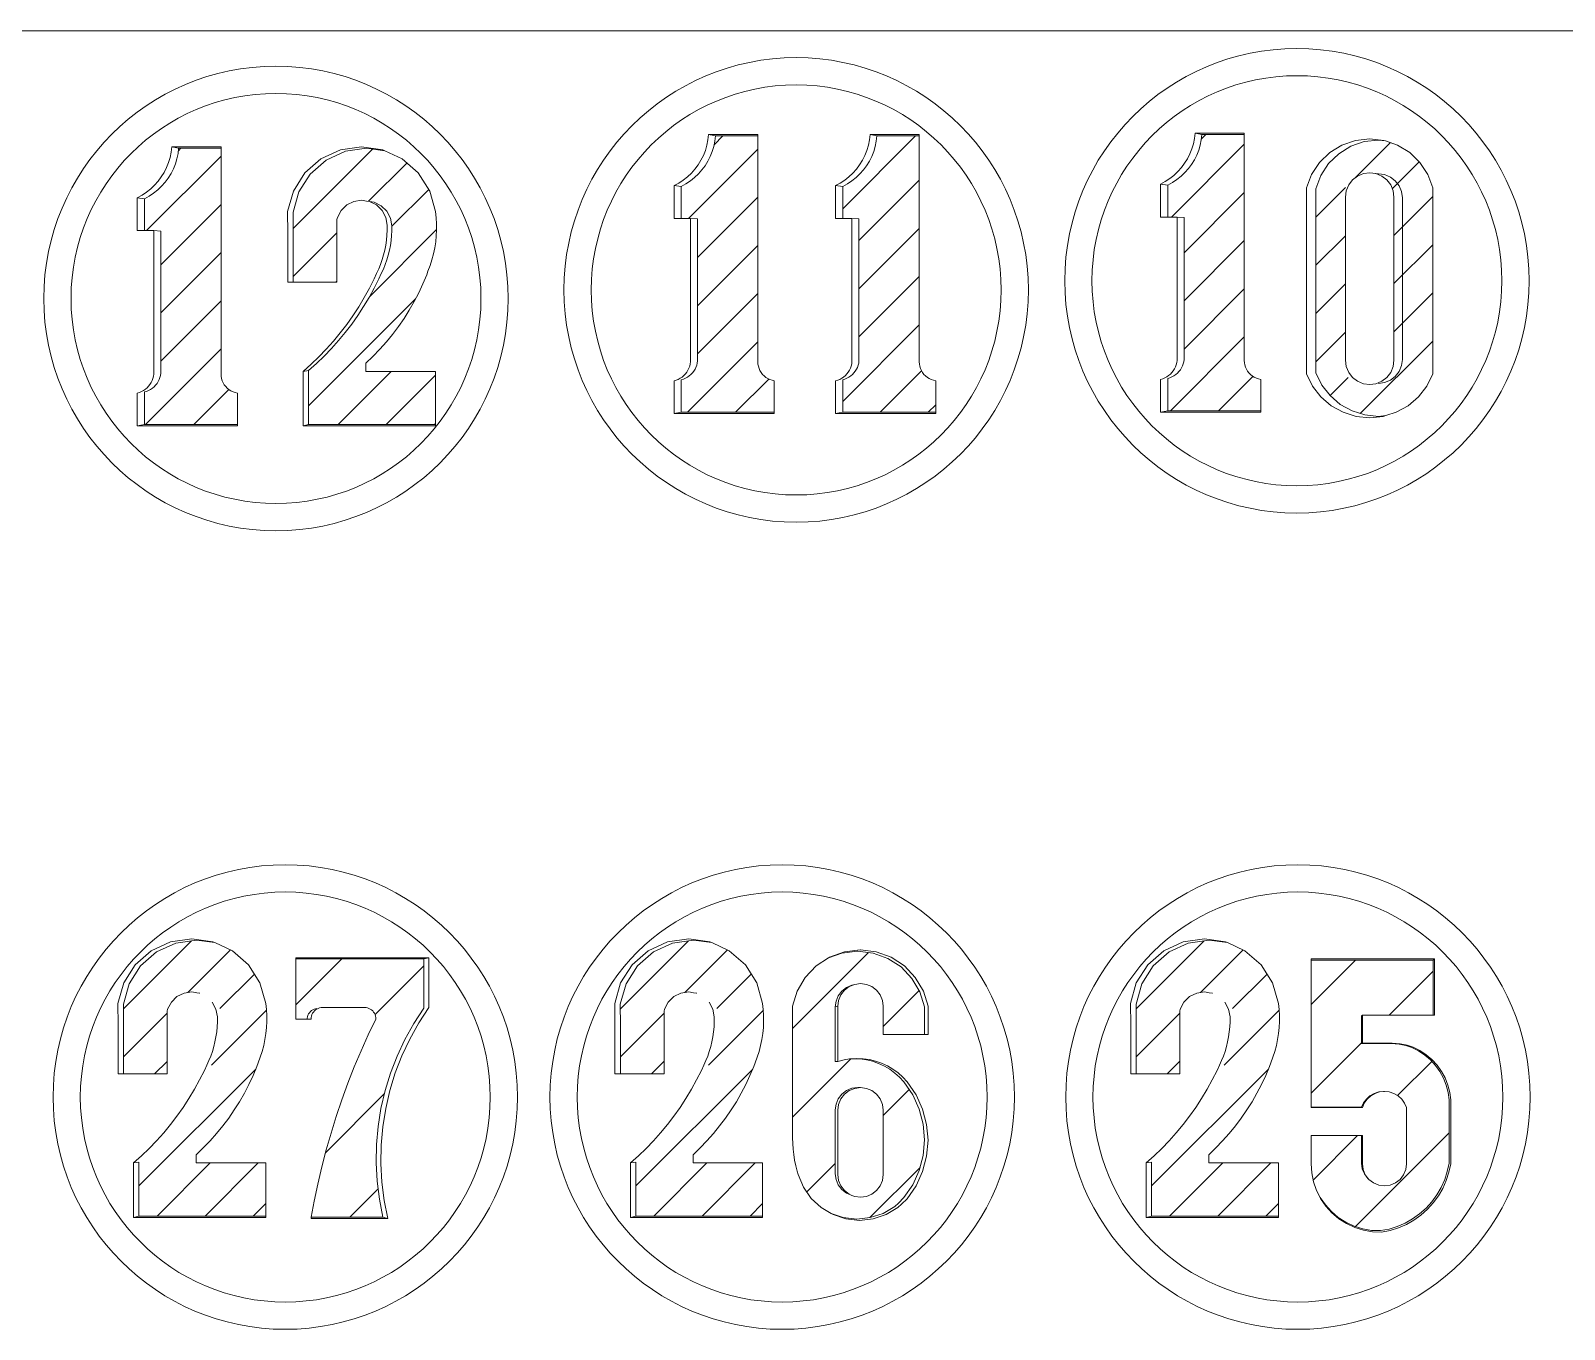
# Model space of a CAD drawing. Header units: centimetres. Extents: x 57 to 5031, y 102 to 2747.
# Drawn here: x 1594.5 to 1646.4, y 846.6 to 890.6 of the extents above; entities that cross this region are included whole.
import ezdxf

# ---------------------------------------------------------------- set-up
doc = ezdxf.new("R2010")
doc.units = ezdxf.units.CM
doc.header["$MEASUREMENT"] = 0
pattern_1 = [(45, (1050.7399, 1427.9933), (-0.8148213, 0.8148213), [])]

msp = doc.modelspace()

# ---------------------------------------------------------------- hatches: boundary and pattern name
at = {"lineweight": 20}
h = msp.add_hatch(dxfattribs=at)
h.set_pattern_fill('ANSI31', color=256, scale=9.218651)
h.set_pattern_definition(pattern_1)
h.paths.add_polyline_path([(1635.951, 878.798), (1635.881, 878.831), (1635.816, 878.872), (1635.756, 878.92), (1635.702, 878.976), (1635.656, 879.037), (1635.616, 879.103), (1635.585, 879.174), (1635.563, 879.247), (1635.549, 879.323), (1635.544, 879.4), (1635.544, 887.04), (1634.111, 887.04), (1634.089, 886.862), (1634.053, 886.686), (1634.001, 886.514), (1633.935, 886.347), (1633.854, 886.186), (1633.76, 886.033), (1633.653, 885.889), (1633.533, 885.754), (1633.403, 885.631), (1633.262, 885.519), (1633.112, 885.42), (1632.954, 885.334), (1632.954, 884.251), (1633.266, 884.251), (1633.504, 884.234), (1633.504, 879.43), (1633.494, 879.356), (1633.476, 879.283), (1633.451, 879.213), (1633.418, 879.145), (1633.379, 879.082), (1633.333, 879.022), (1633.281, 878.968), (1633.224, 878.92), (1633.162, 878.878), (1633.095, 878.843), (1633.026, 878.815), (1632.954, 878.794), (1632.954, 877.695), (1636.1, 877.695), (1636.1, 878.758), (1636.024, 878.773)])
h = msp.add_hatch(dxfattribs=at)
h.set_pattern_fill('ANSI31', color=256, scale=9.218651)
h.set_pattern_definition(pattern_1)
h.paths.add_polyline_path([(1601.321, 878.336), (1601.251, 878.369), (1601.186, 878.41), (1601.126, 878.459), (1601.072, 878.514), (1601.025, 878.575), (1600.986, 878.641), (1600.955, 878.712), (1600.932, 878.786), (1600.919, 878.862), (1600.914, 878.938), (1600.914, 886.579), (1599.48, 886.579), (1599.459, 886.4), (1599.423, 886.224), (1599.371, 886.052), (1599.304, 885.885), (1599.224, 885.724), (1599.129, 885.571), (1599.022, 885.427), (1598.903, 885.293), (1598.772, 885.169), (1598.632, 885.057), (1598.482, 884.958), (1598.324, 884.872), (1598.324, 883.79), (1598.636, 883.79), (1598.873, 883.773), (1598.873, 878.969), (1598.863, 878.894), (1598.846, 878.822), (1598.82, 878.751), (1598.788, 878.684), (1598.748, 878.62), (1598.702, 878.561), (1598.651, 878.507), (1598.593, 878.459), (1598.531, 878.417), (1598.465, 878.381), (1598.396, 878.353), (1598.324, 878.333), (1598.324, 877.233), (1601.469, 877.233), (1601.469, 878.296), (1601.394, 878.312)])
h = msp.add_hatch(dxfattribs=at)
h.set_pattern_fill('ANSI31', color=256, scale=9.218651)
h.set_pattern_definition(pattern_1)
h.paths.add_polyline_path([(1608.175, 879.029), (1605.816, 879.029), (1605.816, 879.307), (1606.057, 879.536), (1606.288, 879.776), (1606.509, 880.025), (1606.72, 880.282), (1606.919, 880.549), (1607.108, 880.823), (1607.285, 881.104), (1607.451, 881.393), (1607.605, 881.688), (1607.746, 881.99), (1607.875, 882.297), (1607.918, 882.416), (1607.991, 882.609), (1608.053, 882.805), (1608.106, 883.003), (1608.148, 883.205), (1608.179, 883.408), (1608.2, 883.613), (1608.21, 883.818), (1608.209, 884.024), (1608.197, 884.229), (1608.175, 884.434), (1607.977, 885.13), (1607.589, 885.741), (1607.044, 886.217), (1606.453, 886.489), (1605.835, 886.579), (1605.125, 886.476), (1604.474, 886.177), (1603.934, 885.705), (1603.55, 885.1), (1603.354, 884.41), (1603.361, 883.693), (1603.361, 882.044), (1604.837, 882.044), (1604.837, 884.212), (1604.976, 884.473), (1605.167, 884.659), (1605.406, 884.779), (1605.67, 884.82), (1605.835, 884.793), (1605.934, 884.779), (1605.938, 884.777), (1606.096, 884.752), (1606.332, 884.634), (1606.522, 884.449), (1606.646, 884.216), (1606.693, 883.956), (1606.693, 883.788), (1606.685, 883.621), (1606.67, 883.455), (1606.645, 883.289), (1606.613, 883.125), (1606.574, 882.962), (1606.526, 882.802), (1606.47, 882.644), (1606.407, 882.489), (1606.337, 882.337), (1606.258, 882.163), (1606.097, 881.843), (1605.925, 881.53), (1605.74, 881.223), (1605.544, 880.923), (1605.337, 880.631), (1605.12, 880.347), (1604.892, 880.071), (1604.653, 879.804), (1604.405, 879.546), (1604.147, 879.297), (1603.88, 879.058), (1603.88, 877.233), (1608.175, 877.233)])
h = msp.add_hatch(dxfattribs=at)
h.set_pattern_fill('ANSI31', color=256, scale=9.218651)
h.set_pattern_definition(pattern_1)
h.paths.add_polyline_path([(1619.487, 878.751), (1619.418, 878.784), (1619.353, 878.825), (1619.293, 878.874), (1619.239, 878.929), (1619.192, 878.99), (1619.153, 879.057), (1619.122, 879.127), (1619.099, 879.201), (1619.085, 879.277), (1619.081, 879.354), (1619.081, 886.994), (1617.647, 886.994), (1617.626, 886.815), (1617.589, 886.639), (1617.538, 886.467), (1617.471, 886.3), (1617.391, 886.14), (1617.296, 885.986), (1617.189, 885.842), (1617.07, 885.708), (1616.939, 885.584), (1616.798, 885.472), (1616.648, 885.373), (1616.49, 885.287), (1616.49, 884.205), (1616.802, 884.205), (1617.04, 884.188), (1617.04, 879.384), (1617.03, 879.31), (1617.012, 879.237), (1616.987, 879.166), (1616.955, 879.099), (1616.915, 879.035), (1616.869, 878.976), (1616.817, 878.922), (1616.76, 878.874), (1616.698, 878.832), (1616.632, 878.796), (1616.562, 878.768), (1616.49, 878.748), (1616.49, 877.648), (1619.636, 877.648), (1619.636, 878.711), (1619.561, 878.727)])
h = msp.add_hatch(dxfattribs=at)
h.set_pattern_fill('ANSI31', color=256, scale=9.218651)
h.set_pattern_definition(pattern_1)
h.paths.add_polyline_path([(1624.952, 878.751), (1624.882, 878.784), (1624.817, 878.825), (1624.757, 878.874), (1624.703, 878.929), (1624.656, 878.99), (1624.617, 879.057), (1624.586, 879.127), (1624.563, 879.201), (1624.55, 879.277), (1624.545, 879.354), (1624.545, 886.994), (1623.111, 886.994), (1623.09, 886.815), (1623.054, 886.639), (1623.002, 886.467), (1622.935, 886.3), (1622.855, 886.14), (1622.76, 885.986), (1622.653, 885.842), (1622.534, 885.708), (1622.403, 885.584), (1622.263, 885.472), (1622.113, 885.373), (1621.955, 885.287), (1621.955, 884.205), (1622.267, 884.205), (1622.504, 884.188), (1622.504, 879.384), (1622.494, 879.31), (1622.477, 879.237), (1622.451, 879.166), (1622.419, 879.099), (1622.379, 879.035), (1622.333, 878.976), (1622.282, 878.922), (1622.224, 878.874), (1622.162, 878.832), (1622.096, 878.796), (1622.027, 878.768), (1621.955, 878.748), (1621.955, 877.648), (1625.1, 877.648), (1625.1, 878.711), (1625.025, 878.727)])
h = msp.add_hatch(dxfattribs=at)
h.set_pattern_fill('ANSI31', color=256, scale=9.218651)
h.set_pattern_definition(pattern_1)
h.paths.add_polyline_path([(1637.965, 885.205), (1637.965, 878.977), (1638.167, 878.568), (1638.446, 878.208), (1638.793, 877.911), (1639.191, 877.69), (1639.626, 877.554), (1640.08, 877.508), (1640.329, 877.533), (1640.685, 877.645), (1641.088, 877.868), (1641.437, 878.167), (1641.72, 878.531), (1641.923, 878.944), (1641.923, 885.233), (1641.754, 885.688), (1641.489, 886.094), (1641.142, 886.433), (1640.729, 886.687), (1640.323, 886.827), (1640.08, 886.853), (1639.603, 886.801), (1639.148, 886.644), (1638.739, 886.393), (1638.395, 886.057), (1638.133, 885.655)])
h.paths.add_polyline_path([(1640.608, 879.009), (1639.91, 878.474), (1639.043, 878.833), (1638.968, 879.404), (1638.968, 885.323), (1639.665, 885.858), (1639.988, 885.724), (1640.355, 885.682), (1640.608, 885.072)], flags=16)
h = msp.add_hatch(dxfattribs=at)
h.set_pattern_fill('ANSI31', color=256, scale=9.218651)
h.set_pattern_definition([(45, (962.2026, 1427.9933), (-0.8148213, 0.8148213), [])])
h.paths.add_polyline_path([(1602.428, 852.25), (1600.07, 852.25), (1600.07, 852.527), (1600.311, 852.757), (1600.542, 852.996), (1600.763, 853.244), (1600.973, 853.502), (1601.173, 853.768), (1601.361, 854.042), (1601.538, 854.323), (1601.704, 854.612), (1601.857, 854.907), (1601.999, 855.208), (1602.127, 855.515), (1602.17, 855.634), (1602.243, 855.826), (1602.306, 856.022), (1602.358, 856.221), (1602.4, 856.422), (1602.431, 856.625), (1602.452, 856.829), (1602.462, 857.035), (1602.461, 857.24), (1602.45, 857.445), (1602.428, 857.65), (1602.229, 858.345), (1601.842, 858.956), (1601.297, 859.432), (1600.706, 859.704), (1600.089, 859.793), (1599.38, 859.691), (1598.729, 859.391), (1598.19, 858.92), (1597.806, 858.315), (1597.61, 857.626), (1597.617, 856.91), (1597.617, 855.262), (1599.092, 855.262), (1599.092, 857.428), (1599.231, 857.689), (1599.422, 857.875), (1599.661, 857.995), (1599.925, 858.036), (1600.089, 858.009), (1600.188, 857.995), (1600.192, 857.993), (1600.35, 857.968), (1600.586, 857.85), (1600.775, 857.665), (1600.899, 857.432), (1600.947, 857.172), (1600.947, 857.005), (1600.939, 856.838), (1600.923, 856.671), (1600.899, 856.506), (1600.867, 856.342), (1600.827, 856.179), (1600.779, 856.019), (1600.724, 855.861), (1600.661, 855.706), (1600.591, 855.555), (1600.512, 855.381), (1600.351, 855.061), (1600.179, 854.748), (1599.994, 854.442), (1599.799, 854.142), (1599.592, 853.85), (1599.375, 853.566), (1599.146, 853.291), (1598.908, 853.024), (1598.66, 852.766), (1598.403, 852.517), (1598.136, 852.279), (1598.136, 850.455), (1602.428, 850.455)])
h = msp.add_hatch(dxfattribs=at)
h.set_pattern_fill('ANSI31', color=256, scale=9.218651)
h.set_pattern_definition([(45, (979.0191, 1427.9933), (-0.8148213, 0.8148213), [])])
h.paths.add_polyline_path([(1619.244, 852.25), (1616.887, 852.25), (1616.887, 852.527), (1617.127, 852.757), (1617.358, 852.996), (1617.579, 853.244), (1617.789, 853.502), (1617.989, 853.768), (1618.178, 854.042), (1618.355, 854.323), (1618.52, 854.612), (1618.674, 854.907), (1618.815, 855.208), (1618.944, 855.515), (1618.987, 855.634), (1619.06, 855.826), (1619.122, 856.022), (1619.175, 856.221), (1619.216, 856.422), (1619.248, 856.625), (1619.268, 856.829), (1619.278, 857.035), (1619.278, 857.24), (1619.266, 857.445), (1619.244, 857.65), (1619.046, 858.345), (1618.658, 858.956), (1618.114, 859.432), (1617.523, 859.704), (1616.905, 859.793), (1616.196, 859.691), (1615.546, 859.391), (1615.006, 858.92), (1614.623, 858.315), (1614.427, 857.626), (1614.433, 856.91), (1614.433, 855.262), (1615.909, 855.262), (1615.909, 857.428), (1616.048, 857.689), (1616.239, 857.875), (1616.477, 857.995), (1616.741, 858.036), (1616.905, 858.009), (1617.005, 857.995), (1617.009, 857.993), (1617.166, 857.968), (1617.403, 857.85), (1617.592, 857.665), (1617.716, 857.432), (1617.763, 857.172), (1617.763, 857.005), (1617.755, 856.838), (1617.739, 856.671), (1617.715, 856.506), (1617.683, 856.342), (1617.644, 856.179), (1617.596, 856.019), (1617.54, 855.861), (1617.478, 855.706), (1617.407, 855.555), (1617.329, 855.381), (1617.168, 855.061), (1616.995, 854.748), (1616.811, 854.442), (1616.615, 854.142), (1616.408, 853.85), (1616.191, 853.566), (1615.963, 853.291), (1615.725, 853.024), (1615.477, 852.766), (1615.219, 852.517), (1614.953, 852.279), (1614.953, 850.455), (1619.244, 850.455)])
h = msp.add_hatch(dxfattribs=at)
h.set_pattern_fill('ANSI31', color=256, scale=9.218651)
h.set_pattern_definition([(45, (996.4721, 1427.9933), (-0.8148213, 0.8148213), [])])
h.paths.add_polyline_path([(1636.697, 852.25), (1634.34, 852.25), (1634.34, 852.527), (1634.58, 852.757), (1634.811, 852.996), (1635.032, 853.244), (1635.242, 853.502), (1635.442, 853.768), (1635.631, 854.042), (1635.808, 854.323), (1635.973, 854.612), (1636.127, 854.907), (1636.268, 855.208), (1636.397, 855.515), (1636.44, 855.634), (1636.513, 855.826), (1636.575, 856.022), (1636.628, 856.221), (1636.669, 856.422), (1636.701, 856.625), (1636.721, 856.829), (1636.731, 857.035), (1636.731, 857.24), (1636.719, 857.445), (1636.697, 857.65), (1636.499, 858.345), (1636.111, 858.956), (1635.567, 859.432), (1634.976, 859.704), (1634.358, 859.793), (1633.649, 859.691), (1632.999, 859.391), (1632.459, 858.92), (1632.076, 858.315), (1631.88, 857.626), (1631.886, 856.91), (1631.886, 855.262), (1633.362, 855.262), (1633.362, 857.428), (1633.501, 857.689), (1633.692, 857.875), (1633.93, 857.995), (1634.194, 858.036), (1634.358, 858.009), (1634.458, 857.995), (1634.462, 857.993), (1634.619, 857.968), (1634.856, 857.85), (1635.045, 857.665), (1635.169, 857.432), (1635.216, 857.172), (1635.216, 857.005), (1635.208, 856.838), (1635.193, 856.671), (1635.169, 856.506), (1635.137, 856.342), (1635.097, 856.179), (1635.049, 856.019), (1634.994, 855.861), (1634.931, 855.706), (1634.86, 855.555), (1634.782, 855.381), (1634.621, 855.061), (1634.448, 854.748), (1634.264, 854.442), (1634.068, 854.142), (1633.862, 853.85), (1633.644, 853.566), (1633.416, 853.291), (1633.178, 853.024), (1632.93, 852.766), (1632.672, 852.517), (1632.406, 852.279), (1632.406, 850.455), (1636.697, 850.455)])
h = msp.add_hatch(dxfattribs=at)
h.set_pattern_fill('ANSI31', color=256, scale=17)
h.set_pattern_definition([(45, (625.128, 1742.5104), (-1.502602, 1.502602), [])])
h.paths.add_polyline_path([(1606.23, 853.488), (1606.327, 854.098), (1606.467, 854.7), (1606.649, 855.291), (1606.871, 855.867), (1607.134, 856.426), (1607.435, 856.966), (1607.773, 857.483), (1607.773, 859.153), (1603.443, 859.153), (1603.443, 857.119), (1603.828, 857.119), (1603.832, 857.173), (1603.864, 857.269), (1603.921, 857.353), (1603.997, 857.42), (1604.088, 857.465), (1604.113, 857.47), (1604.065, 857.454), (1604.02, 857.431), (1603.978, 857.403), (1603.94, 857.37), (1603.907, 857.332), (1603.879, 857.29), (1603.856, 857.245), (1603.84, 857.197), (1603.83, 857.148), (1603.828, 857.119), (1603.962, 857.119), (1603.967, 857.196), (1604, 857.292), (1604.057, 857.377), (1604.134, 857.445), (1604.225, 857.49), (1604.301, 857.505), (1604.351, 857.508), (1605.807, 857.508), (1605.898, 857.49), (1605.989, 857.445), (1606.065, 857.377), (1606.121, 857.292), (1606.152, 857.195), (1606.156, 857.119), (1605.899, 856.585), (1605.655, 856.044), (1605.424, 855.497), (1605.207, 854.945), (1605.003, 854.388), (1604.812, 853.827), (1604.636, 853.26), (1604.473, 852.69), (1604.324, 852.116), (1604.189, 851.538), (1604.069, 850.957), (1603.97, 850.418), (1606.394, 850.418), (1606.275, 851.024), (1606.199, 851.637), (1606.166, 852.254), (1606.177, 852.872)])
h = msp.add_hatch(dxfattribs=at)
h.set_pattern_fill('ANSI31', color=256, scale=17)
h.set_pattern_definition([(45, (627.546, 1742.343), (-1.502602, 1.502602), [])])
h.paths.add_polyline_path([(1624.02, 854.991), (1623.876, 855.149), (1623.718, 855.292), (1623.545, 855.419), (1623.362, 855.527), (1623.168, 855.618), (1622.966, 855.689), (1622.759, 855.739), (1622.547, 855.769), (1622.333, 855.778), (1622.187, 855.769), (1621.999, 855.739), (1621.79, 855.685), (1621.702, 855.678), (1621.702, 857.528), (1621.728, 857.724), (1621.804, 857.907), (1621.925, 858.064), (1622.082, 858.185), (1622.265, 858.261), (1622.358, 858.293), (1622.556, 858.319), (1622.755, 858.293), (1622.939, 858.216), (1623.098, 858.095), (1623.22, 857.936), (1623.296, 857.751), (1623.322, 857.553), (1623.322, 856.601), (1624.723, 856.601), (1624.723, 857.528), (1624.566, 858.036), (1624.296, 858.495), (1623.929, 858.881), (1623.483, 859.171), (1622.983, 859.352), (1622.461, 859.414), (1622.454, 859.414), (1621.925, 859.352), (1621.473, 859.189), (1621.059, 858.919), (1620.688, 858.53), (1620.416, 858.067), (1620.258, 857.553), (1620.258, 853.101), (1620.262, 852.911), (1620.275, 852.721), (1620.296, 852.531), (1620.325, 852.343), (1620.362, 852.156), (1620.408, 851.971), (1620.442, 851.857), (1620.621, 851.431), (1620.887, 851.052), (1621.227, 850.738), (1621.567, 850.537), (1621.974, 850.402), (1622.43, 850.354), (1622.885, 850.402), (1623.32, 850.546), (1623.715, 850.779), (1623.838, 850.893), (1624.02, 851.079), (1624.321, 851.515), (1624.542, 851.996), (1624.677, 852.508), (1624.723, 853.035), (1624.677, 853.562), (1624.542, 854.074), (1624.321, 854.555)])
h.paths.add_polyline_path([(1621.728, 854.239), (1621.804, 854.422), (1621.925, 854.58), (1622.082, 854.7), (1622.265, 854.776), (1622.461, 854.802), (1622.556, 854.8), (1622.755, 854.774), (1622.939, 854.697), (1623.098, 854.576), (1623.22, 854.417), (1623.296, 854.232), (1623.322, 854.034), (1623.322, 851.857), (1623.296, 851.659), (1623.22, 851.474), (1623.098, 851.316), (1622.939, 851.194), (1622.755, 851.117), (1622.556, 851.091), (1622.358, 851.117), (1622.265, 851.155), (1622.173, 851.194), (1622.082, 851.231), (1621.925, 851.351), (1621.804, 851.508), (1621.728, 851.691), (1621.702, 851.888), (1621.702, 854.043)], flags=16)
h = msp.add_hatch(dxfattribs=at)
h.set_pattern_fill('ANSI31', color=256, scale=17)
h.set_pattern_definition([(45, (631.776, 1741.8583), (-1.502602, 1.502602), [])])
h.paths.add_polyline_path([(1642.017, 855.55), (1641.845, 855.736), (1641.651, 855.9), (1641.439, 856.039), (1641.212, 856.151), (1641.014, 856.22), (1640.784, 856.268), (1640.512, 856.287), (1639.512, 856.287), (1639.512, 857.255), (1641.935, 857.255), (1641.935, 859.114), (1637.805, 859.114), (1637.805, 854.133), (1639.512, 854.133), (1639.578, 854.282), (1639.674, 854.414), (1639.795, 854.523), (1639.936, 854.604), (1640.091, 854.655), (1640.269, 854.673), (1640.45, 854.654), (1640.606, 854.603), (1640.748, 854.521), (1640.87, 854.411), (1640.967, 854.278), (1641.034, 854.128), (1641.034, 852.224), (1641.008, 852.031), (1640.934, 851.851), (1640.815, 851.696), (1640.66, 851.577), (1640.48, 851.502), (1640.286, 851.477), (1640.093, 851.502), (1639.912, 851.577), (1639.742, 851.707), (1639.611, 851.878), (1639.537, 852.057), (1639.512, 852.248), (1639.512, 853.176), (1637.805, 853.176), (1637.805, 852.224), (1637.825, 851.917), (1637.887, 851.614), (1637.977, 851.355), (1638.114, 851.083), (1638.287, 850.831), (1638.492, 850.604), (1638.725, 850.406), (1638.982, 850.242), (1639.259, 850.113), (1639.551, 850.022), (1639.852, 849.97), (1640.157, 849.96), (1640.442, 850.016), (1640.72, 850.101), (1640.987, 850.216), (1641.24, 850.359), (1641.477, 850.528), (1641.694, 850.721), (1641.89, 850.936), (1642.061, 851.17), (1642.207, 851.422), (1642.325, 851.687), (1642.414, 851.964), (1642.474, 852.248), (1642.474, 854.133), (1642.473, 854.387), (1642.441, 854.638), (1642.378, 854.884), (1642.285, 855.12), (1642.164, 855.343)])

# ---------------------------------------------------------------- linework, layer by layer
for p, q in [((1840.725, 890.555), (1453.97, 890.555)), ((1616.49, 885.287), (1616.49, 884.205)), ((1621.955, 885.287), (1621.955, 884.205)), ((1632.954, 885.334), (1632.954, 884.251)), ((1598.324, 884.872), (1598.324, 883.79)), ((1632.954, 877.695), (1636.1, 877.695)), ((1598.324, 877.233), (1601.469, 877.233)), ((1616.49, 877.648), (1619.636, 877.648)), ((1621.955, 877.648), (1625.1, 877.648)), ((1641.935, 859.114), (1641.935, 857.255)), ((1622.358, 858.293), (1622.556, 858.319)), ((1639.538, 857.255), (1639.538, 856.303)), ((1640.286, 854.672), (1640.45, 854.654)), ((1640.45, 854.654), (1640.606, 854.603)), ((1640.606, 854.603), (1640.748, 854.521)), ((1640.748, 854.521), (1640.87, 854.411)), ((1640.87, 854.411), (1640.967, 854.278)), ((1637.805, 854.133), (1639.512, 854.133)), ((1640.967, 854.278), (1641.034, 854.128)), ((1641.034, 854.128), (1641.034, 852.224)), ((1641.034, 852.224), (1641.008, 852.031)), ((1640.934, 851.851), (1640.815, 851.696)), ((1641.008, 852.031), (1640.934, 851.851)), ((1639.912, 851.577), (1639.757, 851.696)), ((1640.093, 851.502), (1639.912, 851.577)), ((1640.286, 851.477), (1640.093, 851.502)), ((1640.48, 851.502), (1640.286, 851.477)), ((1640.66, 851.577), (1640.48, 851.502)), ((1640.815, 851.696), (1640.66, 851.577)), ((1603.97, 850.418), (1606.394, 850.418))]:
    msp.add_line(p, q, dxfattribs=at)
for points in [[(1616.247, 877.601), (1619.636, 877.601), (1619.636, 877.648), (1619.636, 878.711), (1619.561, 878.727), (1619.487, 878.751), (1619.418, 878.784), (1619.353, 878.825), (1619.293, 878.874), (1619.239, 878.929), (1619.192, 878.99), (1619.153, 879.057), (1619.122, 879.127), (1619.099, 879.201), (1619.085, 879.277), (1619.081, 879.354), (1619.081, 886.994), (1619.081, 887.039), (1617.415, 887.039), (1617.394, 886.858), (1617.357, 886.681), (1617.305, 886.507), (1617.238, 886.338), (1617.156, 886.176), (1617.061, 886.021), (1616.953, 885.875), (1616.832, 885.74), (1616.7, 885.615), (1616.558, 885.502), (1616.407, 885.402), (1616.247, 885.315), (1616.247, 884.205), (1616.49, 884.205), (1616.802, 884.205), (1616.802, 879.354), (1616.792, 879.279), (1616.775, 879.205), (1616.749, 879.134), (1616.716, 879.066), (1616.676, 879.001), (1616.63, 878.942), (1616.577, 878.887), (1616.52, 878.838), (1616.457, 878.796), (1616.39, 878.76), (1616.32, 878.732), (1616.247, 878.711), (1616.247, 877.601), (1616.49, 877.648), (1616.49, 878.748), (1616.562, 878.768), (1616.632, 878.796), (1616.698, 878.832), (1616.76, 878.874), (1616.817, 878.922), (1616.869, 878.976), (1616.915, 879.035), (1616.955, 879.099), (1616.987, 879.166), (1617.012, 879.237), (1617.03, 879.31), (1617.04, 879.384), (1617.04, 884.188), (1616.802, 884.205)], [(1617.415, 887.039), (1617.647, 886.994), (1619.081, 886.994)], [(1621.712, 877.601), (1625.1, 877.601), (1625.1, 877.648), (1625.1, 878.711), (1625.025, 878.727), (1624.952, 878.751), (1624.882, 878.784), (1624.817, 878.825), (1624.757, 878.874), (1624.703, 878.929), (1624.656, 878.99), (1624.617, 879.057), (1624.586, 879.127), (1624.563, 879.201), (1624.55, 879.277), (1624.545, 879.354), (1624.545, 886.994), (1624.545, 887.039), (1622.88, 887.039), (1622.858, 886.858), (1622.821, 886.681), (1622.769, 886.507), (1622.702, 886.338), (1622.621, 886.176), (1622.525, 886.021), (1622.417, 885.875), (1622.297, 885.74), (1622.165, 885.615), (1622.023, 885.502), (1621.871, 885.402), (1621.712, 885.315), (1621.712, 884.205), (1621.955, 884.205), (1622.267, 884.205), (1622.267, 879.354), (1622.257, 879.279), (1622.239, 879.205), (1622.213, 879.134), (1622.18, 879.066), (1622.141, 879.001), (1622.094, 878.942), (1622.042, 878.887), (1621.984, 878.838), (1621.921, 878.796), (1621.854, 878.76), (1621.784, 878.732), (1621.712, 878.711), (1621.712, 877.601), (1621.955, 877.648), (1621.955, 878.748), (1622.027, 878.768), (1622.096, 878.796), (1622.162, 878.832), (1622.224, 878.874), (1622.282, 878.922), (1622.333, 878.976), (1622.379, 879.035), (1622.419, 879.099), (1622.451, 879.166), (1622.477, 879.237), (1622.494, 879.31), (1622.504, 879.384), (1622.504, 884.188), (1622.267, 884.205)], [(1622.88, 887.039), (1623.111, 886.994), (1624.545, 886.994)], [(1632.711, 877.647), (1636.1, 877.647), (1636.1, 877.695), (1636.1, 878.758), (1636.024, 878.773), (1635.951, 878.798), (1635.881, 878.831), (1635.816, 878.872), (1635.756, 878.92), (1635.702, 878.976), (1635.656, 879.037), (1635.616, 879.103), (1635.585, 879.174), (1635.563, 879.247), (1635.549, 879.323), (1635.544, 879.4), (1635.544, 887.04), (1635.544, 887.085), (1633.879, 887.085), (1633.858, 886.905), (1633.821, 886.727), (1633.768, 886.553), (1633.701, 886.384), (1633.62, 886.222), (1633.525, 886.068), (1633.416, 885.922), (1633.296, 885.786), (1633.164, 885.661), (1633.022, 885.549), (1632.87, 885.448), (1632.711, 885.362), (1632.711, 884.251), (1632.954, 884.251), (1633.266, 884.251), (1633.266, 879.4), (1633.256, 879.325), (1633.238, 879.252), (1633.213, 879.18), (1633.18, 879.112), (1633.14, 879.048), (1633.093, 878.988), (1633.041, 878.934), (1632.983, 878.885), (1632.921, 878.842), (1632.854, 878.807), (1632.784, 878.779), (1632.711, 878.758), (1632.711, 877.647), (1632.954, 877.695), (1632.954, 878.794), (1633.026, 878.815), (1633.095, 878.843), (1633.162, 878.878), (1633.224, 878.92), (1633.281, 878.968), (1633.333, 879.022), (1633.379, 879.082), (1633.418, 879.145), (1633.451, 879.213), (1633.476, 879.283), (1633.494, 879.356), (1633.504, 879.43), (1633.504, 884.234), (1633.266, 884.251)], [(1632.711, 885.362), (1632.954, 885.334), (1633.112, 885.42), (1633.262, 885.519), (1633.403, 885.631), (1633.533, 885.754), (1633.653, 885.889), (1633.76, 886.033), (1633.854, 886.186), (1633.935, 886.347), (1634.001, 886.514), (1634.053, 886.686), (1634.089, 886.862), (1634.111, 887.04)], [(1633.879, 887.085), (1634.111, 887.04), (1635.544, 887.04)], [(1598.081, 877.186), (1601.469, 877.186), (1601.469, 877.233), (1601.469, 878.296), (1601.394, 878.312), (1601.321, 878.336), (1601.251, 878.369), (1601.186, 878.41), (1601.126, 878.459), (1601.072, 878.514), (1601.025, 878.575), (1600.986, 878.641), (1600.955, 878.712), (1600.932, 878.786), (1600.919, 878.862), (1600.914, 878.938), (1600.914, 886.579), (1600.914, 886.623), (1599.249, 886.623), (1599.227, 886.443), (1599.19, 886.265), (1599.138, 886.092), (1599.071, 885.923), (1598.99, 885.761), (1598.894, 885.606), (1598.786, 885.46), (1598.666, 885.325), (1598.534, 885.2), (1598.392, 885.087), (1598.24, 884.987), (1598.081, 884.9), (1598.081, 883.79), (1598.324, 883.79), (1598.636, 883.79), (1598.636, 878.938), (1598.626, 878.863), (1598.608, 878.79), (1598.582, 878.719), (1598.549, 878.651), (1598.509, 878.586), (1598.463, 878.527), (1598.411, 878.472), (1598.353, 878.423), (1598.29, 878.381), (1598.223, 878.345), (1598.153, 878.317), (1598.081, 878.296), (1598.081, 877.186), (1598.324, 877.233), (1598.324, 878.333), (1598.396, 878.353), (1598.465, 878.381), (1598.531, 878.417), (1598.593, 878.459), (1598.651, 878.507), (1598.702, 878.561), (1598.748, 878.62), (1598.788, 878.684), (1598.82, 878.751), (1598.846, 878.822), (1598.863, 878.894), (1598.873, 878.969), (1598.873, 883.773), (1598.636, 883.79)], [(1598.081, 884.9), (1598.324, 884.872), (1598.482, 884.958), (1598.632, 885.057), (1598.772, 885.169), (1598.903, 885.293), (1599.022, 885.427), (1599.129, 885.571), (1599.224, 885.724), (1599.304, 885.885), (1599.371, 886.052), (1599.423, 886.224), (1599.459, 886.4), (1599.48, 886.579)], [(1599.249, 886.623), (1599.48, 886.579), (1600.914, 886.579)], [(1603.172, 882.044), (1603.172, 883.71), (1603.165, 884.434), (1603.364, 885.13), (1603.751, 885.741), (1604.296, 886.217), (1604.954, 886.52), (1605.67, 886.623), (1606.387, 886.52), (1606.453, 886.489), (1607.044, 886.217), (1607.589, 885.741), (1607.977, 885.13), (1608.175, 884.434), (1608.197, 884.229), (1608.209, 884.024), (1608.21, 883.818), (1608.2, 883.613), (1608.179, 883.408), (1608.148, 883.205), (1608.106, 883.003), (1608.053, 882.805), (1607.991, 882.609), (1607.918, 882.416), (1607.875, 882.297), (1607.746, 881.99), (1607.605, 881.688), (1607.451, 881.393), (1607.285, 881.104), (1607.108, 880.823), (1606.919, 880.549), (1606.72, 880.282), (1606.509, 880.025), (1606.288, 879.776), (1606.057, 879.536), (1605.816, 879.307), (1605.816, 879.029), (1608.175, 879.029), (1608.175, 877.233), (1608.175, 877.186), (1603.697, 877.186)], [(1603.361, 882.044), (1603.361, 883.693), (1603.354, 884.41), (1603.55, 885.1), (1603.934, 885.705), (1604.474, 886.177), (1605.125, 886.476), (1605.835, 886.579), (1606.453, 886.489)], [(1616.247, 885.315), (1616.49, 885.287), (1616.648, 885.373), (1616.798, 885.472), (1616.939, 885.584), (1617.07, 885.708), (1617.189, 885.842), (1617.296, 885.986), (1617.391, 886.14), (1617.471, 886.3), (1617.538, 886.467), (1617.589, 886.639), (1617.626, 886.815), (1617.647, 886.994)], [(1621.712, 885.315), (1621.955, 885.287), (1622.113, 885.373), (1622.263, 885.472), (1622.403, 885.584), (1622.534, 885.708), (1622.653, 885.842), (1622.76, 885.986), (1622.855, 886.14), (1622.935, 886.3), (1623.002, 886.467), (1623.054, 886.639), (1623.09, 886.815), (1623.111, 886.994)], [(1640.329, 877.533), (1640.08, 877.508), (1639.626, 877.554), (1639.191, 877.69), (1638.793, 877.911), (1638.446, 878.208), (1638.167, 878.568), (1637.965, 878.977), (1637.965, 885.205), (1638.133, 885.655), (1638.395, 886.057), (1638.739, 886.393), (1639.148, 886.644), (1639.603, 886.801), (1640.08, 886.853), (1640.323, 886.827)], [(1640.08, 878.621), (1640.29, 878.649), (1640.486, 878.73), (1640.654, 878.859), (1640.783, 879.027), (1640.864, 879.223), (1640.892, 879.433), (1640.892, 884.902), (1640.864, 885.112), (1640.783, 885.308), (1640.654, 885.476), (1640.486, 885.605), (1640.29, 885.686), (1640.08, 885.714), (1639.788, 885.747), (1639.576, 885.719), (1639.378, 885.637), (1639.208, 885.507), (1639.078, 885.337), (1638.996, 885.14), (1638.968, 884.927), (1638.968, 879.404)], [(1638.968, 879.404), (1638.996, 879.192), (1639.078, 878.994), (1639.208, 878.825), (1639.378, 878.694), (1639.576, 878.612), (1639.788, 878.584), (1640, 878.612), (1640.198, 878.694), (1640.367, 878.825), (1640.498, 878.994), (1640.58, 879.192), (1640.608, 879.404), (1640.608, 884.927), (1640.58, 885.14), (1640.498, 885.337), (1640.367, 885.507), (1640.198, 885.637), (1640, 885.719), (1639.788, 885.747)], [(1603.172, 882.044), (1603.361, 882.044), (1604.837, 882.044), (1604.837, 884.164), (1604.851, 884.237), (1604.976, 884.473), (1605.167, 884.659), (1605.406, 884.779), (1605.67, 884.82), (1605.835, 884.793), (1605.934, 884.779), (1605.938, 884.777)], [(1606.364, 884.473), (1606.49, 884.237), (1606.537, 883.975), (1606.538, 883.806), (1606.53, 883.637), (1606.513, 883.468), (1606.489, 883.301), (1606.457, 883.135), (1606.416, 882.971), (1606.368, 882.809), (1606.312, 882.65), (1606.249, 882.493), (1606.178, 882.34), (1606.098, 882.164), (1605.936, 881.841), (1605.761, 881.525), (1605.575, 881.215), (1605.377, 880.912), (1605.168, 880.617), (1604.948, 880.33), (1604.718, 880.051), (1604.477, 879.782), (1604.227, 879.521), (1603.966, 879.27), (1603.697, 879.029), (1603.697, 877.186), (1603.88, 877.233), (1608.175, 877.233)], [(1606.364, 884.473), (1606.173, 884.659), (1605.938, 884.777), (1606.096, 884.752), (1606.332, 884.634), (1606.522, 884.449), (1606.646, 884.216), (1606.693, 883.956), (1606.693, 883.788), (1606.685, 883.621), (1606.67, 883.455), (1606.645, 883.289), (1606.613, 883.125), (1606.574, 882.962), (1606.526, 882.802), (1606.47, 882.644), (1606.407, 882.489), (1606.337, 882.337), (1606.258, 882.163), (1606.097, 881.843), (1605.925, 881.53), (1605.74, 881.223), (1605.544, 880.923), (1605.337, 880.631), (1605.12, 880.347), (1604.892, 880.071), (1604.653, 879.804), (1604.405, 879.546), (1604.147, 879.297), (1603.88, 879.058)], [(1603.697, 879.029), (1603.88, 879.058), (1603.88, 877.233)], [(1597.428, 855.262), (1597.428, 856.926), (1597.421, 857.65), (1597.62, 858.345), (1598.007, 858.956), (1598.552, 859.432), (1599.209, 859.734), (1599.925, 859.838), (1600.64, 859.734), (1600.706, 859.704), (1601.297, 859.432), (1601.842, 858.956), (1602.229, 858.345), (1602.428, 857.65), (1602.45, 857.445), (1602.461, 857.24), (1602.462, 857.035), (1602.452, 856.829), (1602.431, 856.625), (1602.4, 856.422), (1602.358, 856.221), (1602.306, 856.022), (1602.243, 855.826), (1602.17, 855.634), (1602.127, 855.515), (1601.999, 855.208), (1601.857, 854.907), (1601.704, 854.612), (1601.538, 854.323), (1601.361, 854.042), (1601.173, 853.768), (1600.973, 853.502), (1600.763, 853.244), (1600.542, 852.996), (1600.311, 852.757), (1600.07, 852.527), (1600.07, 852.25), (1602.428, 852.25), (1602.428, 850.455), (1602.428, 850.408), (1597.953, 850.408)], [(1597.617, 855.262), (1597.617, 856.91), (1597.61, 857.626), (1597.806, 858.315), (1598.19, 858.92), (1598.729, 859.391), (1599.38, 859.691), (1600.089, 859.793), (1600.706, 859.704)], [(1614.245, 855.262), (1614.245, 856.926), (1614.238, 857.65), (1614.436, 858.345), (1614.824, 858.956), (1615.368, 859.432), (1616.025, 859.734), (1616.741, 859.838), (1617.457, 859.734), (1617.523, 859.704), (1618.114, 859.432), (1618.658, 858.956), (1619.046, 858.345), (1619.244, 857.65), (1619.266, 857.445), (1619.278, 857.24), (1619.278, 857.035), (1619.268, 856.829), (1619.248, 856.625), (1619.216, 856.422), (1619.175, 856.221), (1619.122, 856.022), (1619.06, 855.826), (1618.987, 855.634), (1618.944, 855.515), (1618.815, 855.208), (1618.674, 854.907), (1618.52, 854.612), (1618.355, 854.323), (1618.178, 854.042), (1617.989, 853.768), (1617.789, 853.502), (1617.579, 853.244), (1617.358, 852.996), (1617.127, 852.757), (1616.887, 852.527), (1616.887, 852.25), (1619.244, 852.25), (1619.244, 850.455), (1619.244, 850.408), (1614.769, 850.408)], [(1614.433, 855.262), (1614.433, 856.91), (1614.427, 857.626), (1614.623, 858.315), (1615.006, 858.92), (1615.546, 859.391), (1616.196, 859.691), (1616.905, 859.793), (1617.523, 859.704)], [(1631.698, 855.262), (1631.698, 856.926), (1631.691, 857.65), (1631.889, 858.345), (1632.277, 858.956), (1632.821, 859.432), (1633.478, 859.734), (1634.194, 859.838), (1634.91, 859.734), (1634.976, 859.704), (1635.567, 859.432), (1636.111, 858.956), (1636.499, 858.345), (1636.697, 857.65), (1636.719, 857.445), (1636.731, 857.24), (1636.731, 857.035), (1636.721, 856.829), (1636.701, 856.625), (1636.669, 856.422), (1636.628, 856.221), (1636.575, 856.022), (1636.513, 855.826), (1636.44, 855.634), (1636.397, 855.515), (1636.268, 855.208), (1636.127, 854.907), (1635.973, 854.612), (1635.808, 854.323), (1635.631, 854.042), (1635.442, 853.768), (1635.242, 853.502), (1635.032, 853.244), (1634.811, 852.996), (1634.58, 852.757), (1634.34, 852.527), (1634.34, 852.25), (1636.697, 852.25), (1636.697, 850.455), (1636.697, 850.408), (1632.222, 850.408)], [(1631.886, 855.262), (1631.886, 856.91), (1631.88, 857.626), (1632.076, 858.315), (1632.459, 858.92), (1632.999, 859.391), (1633.649, 859.691), (1634.358, 859.793), (1634.976, 859.704)], [(1607.948, 859.195), (1607.773, 859.153), (1603.443, 859.153)], [(1607.773, 859.153), (1607.773, 857.483), (1607.435, 856.966), (1607.134, 856.426), (1606.871, 855.867), (1606.649, 855.291), (1606.467, 854.7), (1606.327, 854.098), (1606.23, 853.488), (1606.177, 852.872), (1606.166, 852.254), (1606.199, 851.637), (1606.275, 851.024), (1606.394, 850.418), (1606.555, 850.374), (1606.435, 850.986), (1606.358, 851.605), (1606.324, 852.228), (1606.335, 852.852), (1606.389, 853.474), (1606.487, 854.09), (1606.628, 854.698), (1606.812, 855.294), (1607.036, 855.876), (1607.302, 856.441), (1607.606, 856.986), (1607.948, 857.508), (1607.948, 859.195), (1603.443, 859.195), (1603.443, 859.153), (1603.443, 857.119), (1603.828, 857.119), (1603.962, 857.119), (1603.965, 857.17), (1603.975, 857.22), (1603.992, 857.268), (1604.014, 857.314), (1604.043, 857.356), (1604.076, 857.394), (1604.114, 857.428), (1604.157, 857.456), (1604.202, 857.479), (1604.251, 857.495), (1604.301, 857.505), (1604.351, 857.508), (1605.773, 857.508), (1605.823, 857.505), (1605.873, 857.495), (1605.921, 857.479), (1605.966, 857.456), (1606.008, 857.428), (1606.046, 857.394), (1606.079, 857.356), (1606.107, 857.313), (1606.129, 857.268), (1606.144, 857.219), (1606.154, 857.17), (1606.156, 857.119), (1605.899, 856.585), (1605.655, 856.044), (1605.424, 855.497), (1605.207, 854.945), (1605.003, 854.388), (1604.812, 853.827), (1604.636, 853.26), (1604.473, 852.69), (1604.324, 852.116), (1604.189, 851.538), (1604.069, 850.957), (1603.97, 850.418), (1603.962, 850.374), (1606.555, 850.374)], [(1620.362, 852.156), (1620.325, 852.343), (1620.296, 852.531), (1620.275, 852.721), (1620.262, 852.911), (1620.258, 853.101), (1620.258, 857.553), (1620.416, 858.067), (1620.688, 858.53), (1621.059, 858.919), (1621.473, 859.189), (1621.51, 859.213), (1622.015, 859.396), (1622.549, 859.458), (1622.556, 859.458), (1623.083, 859.396), (1623.589, 859.213), (1624.039, 858.919)], [(1621.473, 859.189), (1621.925, 859.352), (1622.454, 859.414), (1622.461, 859.414), (1622.983, 859.352), (1623.483, 859.171), (1623.929, 858.881), (1624.296, 858.495), (1624.566, 858.036), (1624.723, 857.528), (1624.723, 856.601)], [(1641.985, 859.158), (1637.805, 859.158), (1637.805, 859.114)], [(1639.538, 854.128), (1637.805, 854.128), (1637.805, 854.133), (1637.805, 859.114), (1641.935, 859.114), (1641.985, 859.158), (1641.985, 857.255), (1641.935, 857.255), (1639.538, 857.255), (1639.512, 857.229), (1639.512, 856.287), (1639.538, 856.303), (1640.548, 856.303), (1640.823, 856.284), (1641.055, 856.235), (1641.255, 856.166), (1641.484, 856.053), (1641.699, 855.912), (1641.894, 855.747), (1642.068, 855.558), (1642.217, 855.35)], [(1622.556, 858.319), (1622.755, 858.293), (1622.939, 858.216), (1623.098, 858.095), (1623.22, 857.936), (1623.296, 857.751), (1623.322, 857.553), (1623.322, 856.601), (1624.723, 856.601), (1624.84, 856.601), (1624.84, 857.553), (1624.682, 858.067), (1624.41, 858.53), (1624.039, 858.919)], [(1597.428, 855.262), (1597.617, 855.262), (1599.094, 855.262), (1599.094, 857.382), (1599.107, 857.455), (1599.233, 857.691), (1599.424, 857.878), (1599.663, 857.997), (1599.927, 858.038), (1600.091, 858.011), (1600.19, 857.997), (1600.195, 857.995)], [(1614.245, 855.262), (1614.434, 855.262), (1615.91, 855.262), (1615.91, 857.382), (1615.924, 857.455), (1616.049, 857.691), (1616.24, 857.878), (1616.479, 857.997), (1616.743, 858.038), (1616.907, 858.011), (1617.007, 857.997), (1617.011, 857.995)], [(1631.698, 855.262), (1631.887, 855.262), (1633.363, 855.262), (1633.363, 857.382), (1633.377, 857.455), (1633.502, 857.691), (1633.693, 857.878), (1633.932, 857.997), (1634.196, 858.038), (1634.36, 858.011), (1634.46, 857.997), (1634.464, 857.995)], [(1600.618, 857.689), (1600.743, 857.454), (1600.791, 857.191), (1600.791, 857.022), (1600.783, 856.853), (1600.767, 856.685), (1600.743, 856.518), (1600.71, 856.352), (1600.67, 856.188), (1600.622, 856.026), (1600.566, 855.867), (1600.503, 855.711), (1600.431, 855.557), (1600.352, 855.382), (1600.19, 855.059), (1600.015, 854.743), (1599.829, 854.434), (1599.632, 854.131), (1599.423, 853.836), (1599.203, 853.549), (1598.973, 853.271), (1598.733, 853.002), (1598.482, 852.741), (1598.222, 852.49), (1597.953, 852.25), (1597.953, 850.408), (1598.136, 850.455), (1602.428, 850.455)], [(1604.162, 857.48), (1604.113, 857.47), (1604.065, 857.454), (1604.02, 857.431), (1603.978, 857.403), (1603.94, 857.37), (1603.907, 857.332), (1603.879, 857.29), (1603.856, 857.245), (1603.84, 857.197), (1603.83, 857.148), (1603.828, 857.119)], [(1617.434, 857.689), (1617.56, 857.454), (1617.607, 857.191), (1617.608, 857.022), (1617.6, 856.853), (1617.583, 856.685), (1617.559, 856.518), (1617.527, 856.352), (1617.487, 856.188), (1617.438, 856.026), (1617.383, 855.867), (1617.319, 855.711), (1617.248, 855.557), (1617.169, 855.382), (1617.006, 855.059), (1616.832, 854.743), (1616.646, 854.434), (1616.448, 854.131), (1616.239, 853.836), (1616.02, 853.549), (1615.789, 853.271), (1615.549, 853.002), (1615.299, 852.741), (1615.038, 852.49), (1614.769, 852.25), (1614.769, 850.408), (1614.953, 850.455), (1619.244, 850.455)], [(1621.79, 855.685), (1621.702, 855.678), (1621.702, 857.528)], [(1623.947, 850.853), (1624.131, 851.041), (1624.434, 851.481), (1624.658, 851.967), (1624.794, 852.483), (1624.84, 853.016), (1624.794, 853.549), (1624.658, 854.065), (1624.434, 854.551), (1624.131, 854.991), (1623.986, 855.151), (1623.825, 855.295), (1623.651, 855.423), (1623.466, 855.533), (1623.27, 855.624), (1623.067, 855.696), (1622.857, 855.747), (1622.643, 855.777), (1622.428, 855.785), (1622.212, 855.773), (1622.187, 855.769), (1621.999, 855.739), (1621.79, 855.685), (1621.79, 857.553)], [(1634.887, 857.689), (1635.013, 857.454), (1635.06, 857.191), (1635.061, 857.022), (1635.053, 856.853), (1635.037, 856.685), (1635.012, 856.518), (1634.98, 856.352), (1634.94, 856.188), (1634.892, 856.026), (1634.836, 855.867), (1634.772, 855.711), (1634.701, 855.557), (1634.622, 855.382), (1634.459, 855.059), (1634.285, 854.743), (1634.099, 854.434), (1633.901, 854.131), (1633.692, 853.836), (1633.473, 853.549), (1633.243, 853.271), (1633.002, 853.002), (1632.752, 852.741), (1632.492, 852.49), (1632.222, 852.25), (1632.222, 850.408), (1632.406, 850.455), (1636.697, 850.455)], [(1639.512, 856.287), (1640.512, 856.287), (1640.784, 856.268), (1641.014, 856.22), (1641.212, 856.151), (1641.439, 856.039), (1641.651, 855.9), (1641.845, 855.736), (1642.017, 855.55), (1642.164, 855.343), (1642.285, 855.12), (1642.378, 854.884), (1642.441, 854.638), (1642.473, 854.387), (1642.474, 854.133), (1642.474, 852.248), (1642.414, 851.964), (1642.325, 851.687), (1642.207, 851.422), (1642.061, 851.17), (1641.89, 850.936), (1641.694, 850.721), (1641.477, 850.528), (1641.24, 850.359), (1640.987, 850.216), (1640.72, 850.101), (1640.442, 850.016), (1640.157, 849.96), (1639.852, 849.97), (1639.551, 850.022), (1639.259, 850.113), (1638.982, 850.242), (1638.725, 850.406), (1638.492, 850.604), (1638.287, 850.831), (1638.114, 851.083), (1637.977, 851.355)], [(1621.567, 850.537), (1621.974, 850.402), (1622.43, 850.354), (1622.885, 850.402), (1623.32, 850.546), (1623.715, 850.779), (1623.838, 850.893), (1624.02, 851.079), (1624.321, 851.515), (1624.542, 851.996), (1624.677, 852.508), (1624.723, 853.035), (1624.677, 853.562), (1624.542, 854.074), (1624.321, 854.555), (1624.02, 854.991), (1623.876, 855.149), (1623.718, 855.292), (1623.545, 855.419), (1623.362, 855.527), (1623.168, 855.618), (1622.966, 855.689), (1622.759, 855.739), (1622.547, 855.769), (1622.333, 855.778), (1622.187, 855.769)], [(1637.887, 851.614), (1637.977, 851.355), (1637.988, 851.323), (1638.127, 851.047), (1638.301, 850.793), (1638.508, 850.564), (1638.743, 850.364), (1639.003, 850.198), (1639.283, 850.068), (1639.577, 849.976), (1639.881, 849.924), (1640.19, 849.913), (1640.478, 849.97), (1640.758, 850.056), (1641.028, 850.173), (1641.283, 850.317), (1641.522, 850.487), (1641.742, 850.682), (1641.939, 850.899), (1642.113, 851.136), (1642.26, 851.39), (1642.379, 851.658), (1642.469, 851.937), (1642.529, 852.224), (1642.529, 854.128), (1642.528, 854.384), (1642.496, 854.638), (1642.432, 854.886), (1642.339, 855.125), (1642.217, 855.35)], [(1622.173, 851.194), (1622.015, 851.316), (1621.893, 851.474), (1621.816, 851.659), (1621.79, 851.857), (1621.79, 854.034), (1621.816, 854.232), (1621.893, 854.417), (1622.015, 854.576), (1622.173, 854.697), (1622.358, 854.774), (1622.556, 854.8)], [(1639.638, 851.851), (1639.564, 852.031), (1639.538, 852.224), (1639.538, 853.176), (1639.512, 853.176), (1637.805, 853.176), (1637.805, 852.224), (1637.825, 851.917), (1637.887, 851.614)], [(1639.638, 851.851), (1639.757, 851.696), (1639.729, 851.725), (1639.611, 851.878), (1639.537, 852.057), (1639.512, 852.248), (1639.512, 853.176)], [(1597.953, 852.25), (1598.136, 852.279), (1598.136, 850.455)], [(1614.769, 852.25), (1614.953, 852.279), (1614.953, 850.455)], [(1632.222, 852.25), (1632.406, 852.279), (1632.406, 850.455)], [(1623.947, 850.853), (1623.822, 850.738), (1623.424, 850.503), (1622.985, 850.357), (1622.525, 850.308), (1622.064, 850.357), (1621.625, 850.503), (1621.567, 850.537), (1621.227, 850.738), (1620.887, 851.052), (1620.621, 851.431), (1620.442, 851.857), (1620.408, 851.971), (1620.362, 852.156)]]:
    msp.add_lwpolyline(points, dxfattribs=at)
for points in [[(1641.437, 878.167), (1641.088, 877.868), (1640.685, 877.645), (1640.329, 877.533), (1640.246, 877.507), (1639.788, 877.46), (1639.33, 877.507), (1638.891, 877.645), (1638.488, 877.868), (1638.138, 878.167), (1637.856, 878.531), (1637.652, 878.944), (1637.652, 885.233), (1637.822, 885.688), (1638.087, 886.094), (1638.434, 886.433), (1638.847, 886.687), (1639.306, 886.845), (1639.788, 886.898), (1640.27, 886.845), (1640.323, 886.827), (1640.729, 886.687), (1641.142, 886.433), (1641.489, 886.094), (1641.754, 885.688), (1641.923, 885.233), (1641.923, 878.944), (1641.72, 878.531)], [(1621.79, 857.553), (1621.816, 857.751), (1621.893, 857.936), (1622.015, 858.095), (1622.173, 858.216), (1622.358, 858.293), (1622.265, 858.261), (1622.082, 858.185), (1621.925, 858.064), (1621.804, 857.907), (1621.728, 857.724), (1621.702, 857.528)], [(1623.098, 851.316), (1622.939, 851.194), (1622.755, 851.117), (1622.556, 851.091), (1622.358, 851.117), (1622.265, 851.155), (1622.173, 851.194), (1622.082, 851.231), (1621.925, 851.351), (1621.804, 851.508), (1621.728, 851.691), (1621.702, 851.888), (1621.702, 854.043), (1621.728, 854.239), (1621.804, 854.422), (1621.925, 854.58), (1622.082, 854.7), (1622.265, 854.776), (1622.461, 854.802), (1622.556, 854.8), (1622.755, 854.774), (1622.939, 854.697), (1623.098, 854.576), (1623.22, 854.417), (1623.296, 854.232), (1623.322, 854.034), (1623.322, 851.857), (1623.296, 851.659), (1623.22, 851.474)], [(1639.538, 854.128), (1639.605, 854.278), (1639.702, 854.411), (1639.824, 854.521), (1639.966, 854.603), (1640.123, 854.654), (1640.286, 854.672), (1640.253, 854.672), (1640.091, 854.655), (1639.936, 854.604), (1639.795, 854.523), (1639.674, 854.414), (1639.578, 854.282), (1639.512, 854.133)]]:
    msp.add_lwpolyline(points, close=True, dxfattribs=at)
for centre, radius in [((1620.378, 881.785), 7.858), ((1637.324, 882.095), 7.858), ((1602.774, 881.496), 7.858), ((1620.378, 881.785), 6.936), ((1637.324, 882.095), 6.936), ((1602.774, 881.496), 6.936), ((1603.088, 854.481), 7.858), ((1619.905, 854.481), 7.858), ((1637.358, 854.481), 7.858), ((1603.088, 854.481), 6.936), ((1619.905, 854.481), 6.936), ((1637.358, 854.481), 6.936)]:
    msp.add_circle(centre, radius, dxfattribs=at)

doc.saveas('drawing.dxf')
